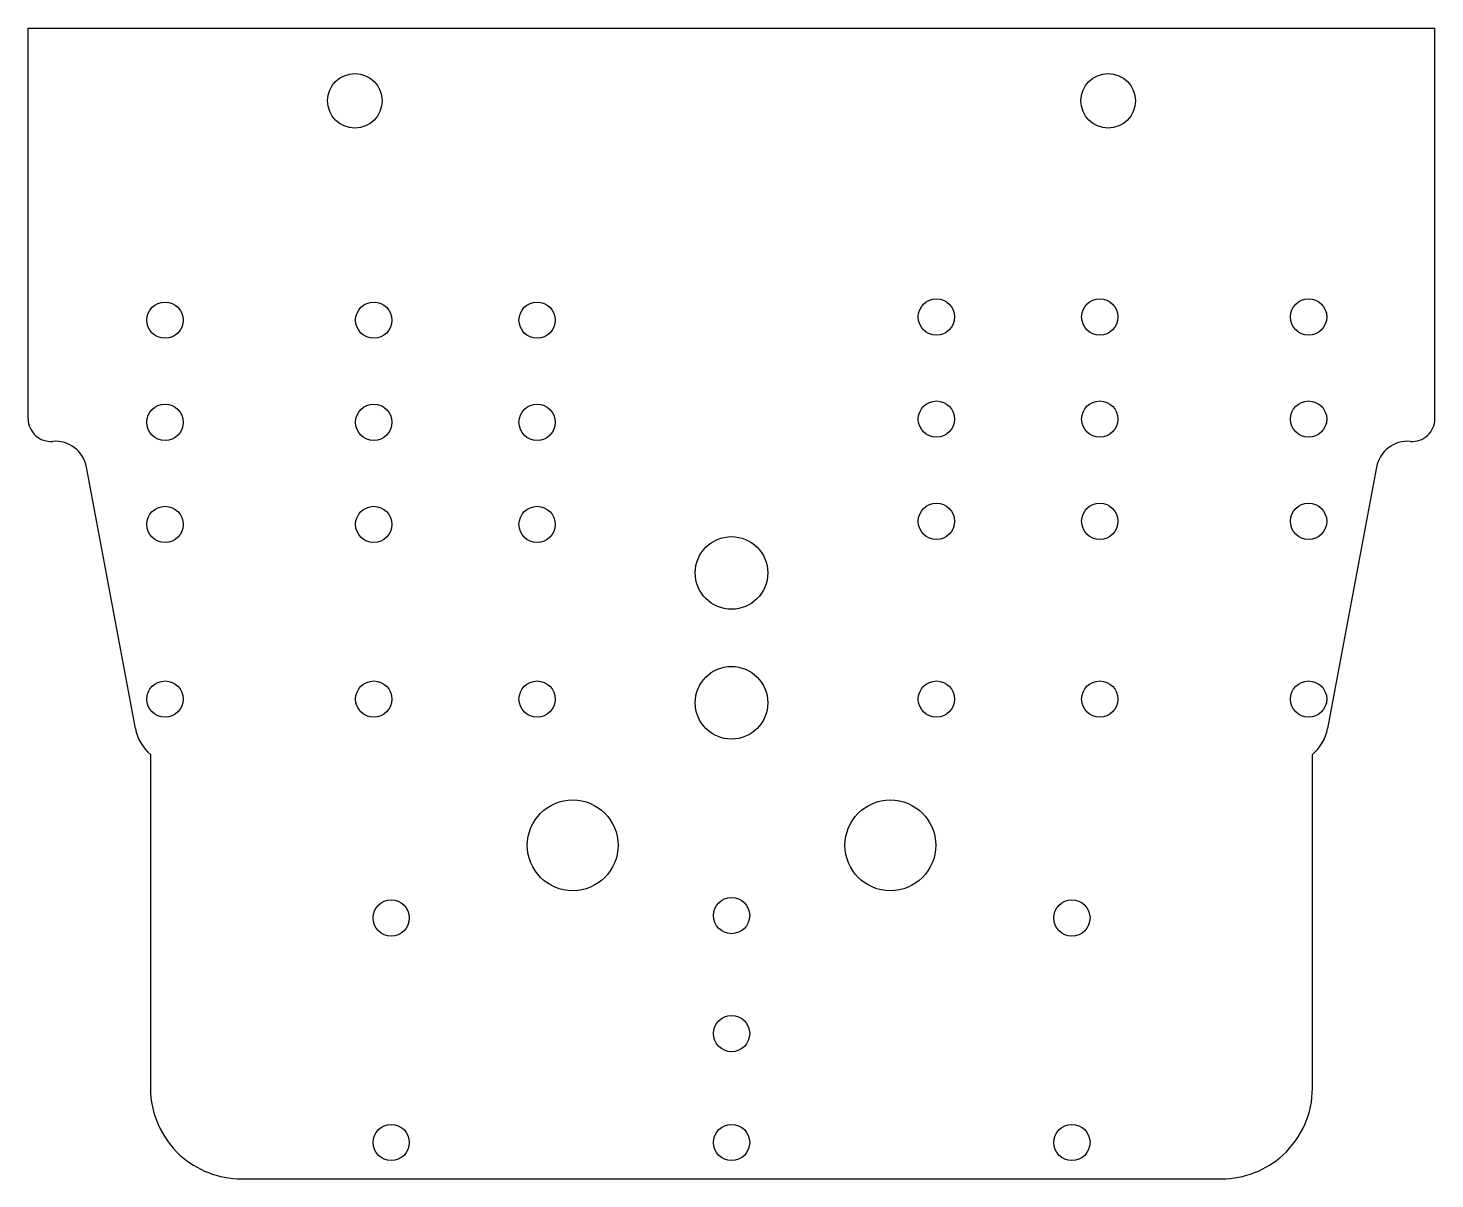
# Model space of a CAD drawing. Header units: millimetres. Extents: x 36 to 191, y 50 to 177.
import ezdxf

# ---------------------------------------------------------------- set-up
doc = ezdxf.new("R2010")
doc.units = ezdxf.units.MM
doc.layers.add('C06391-A', color=7, linetype='Continuous')

msp = doc.modelspace()

# ---------------------------------------------------------------- linework, layer by layer
at = {"layer": 'C06391-A', "color": 7, "linetype": 'Continuous'}
for p, q in [((36.03, 158.7), (36.03, 176.7)), ((36.03, 176.7), (191.03, 176.7)), ((191.03, 158.7), (191.03, 176.7)), ((36.03, 133.68), (36.03, 158.7)), ((36.03, 158.7), (36.03, 158.7)), ((191.03, 133.68), (191.03, 158.7)), ((191.03, 158.7), (191.03, 158.7)), ((47.85, 99.58), (42.46, 128.35)), ((184.6, 128.35), (179.21, 99.58)), ((49.51, 96.7), (49.51, 59.97)), ((177.54, 59.97), (177.54, 96.7)), ((59.51, 49.97), (167.54, 49.97))]:
    msp.add_line(p, q, dxfattribs=at)
for centre, radius in [((72.03, 168.7), 3), ((155.03, 168.7), 3), ((51.11, 144.54), 2), ((74.11, 144.54), 2), ((92.11, 144.54), 2), ((136.11, 144.89), 2), ((154.11, 144.89), 2), ((177.11, 144.89), 2), ((51.11, 133.29), 2), ((74.11, 133.29), 2), ((92.11, 133.29), 2), ((136.11, 133.64), 2), ((154.11, 133.64), 2), ((177.11, 133.64), 2), ((51.11, 122.04), 2), ((74.11, 122.04), 2), ((92.11, 122.04), 2), ((136.11, 122.39), 2), ((154.11, 122.39), 2), ((177.11, 122.39), 2), ((113.53, 116.7), 4), ((113.53, 102.4), 4), ((51.11, 102.8), 2), ((74.11, 102.8), 2), ((92.11, 102.8), 2), ((136.11, 102.8), 2), ((154.11, 102.8), 2), ((177.11, 102.8), 2), ((96.03, 86.7), 5), ((131.03, 86.7), 5), ((76.03, 78.7), 2), ((113.53, 78.97), 2), ((151.03, 78.7), 2), ((113.53, 65.97), 2), ((76.03, 53.97), 2), ((113.53, 53.97), 2), ((151.03, 53.97), 2)]:
    msp.add_circle(centre, radius, dxfattribs=at)
for centre, radius, start, end in [((38.53, 133.68), 2.5, 180, 274.6947), ((188.53, 133.68), 2.5, 265.3053, 0), ((39.02, 127.7), 3.5, 10.6104, 94.6947), ((188.04, 127.7), 3.5, 85.3053, 169.3896), ((52.76, 100.5), 5, 190.6104, 229.4289), ((174.29, 100.5), 5, 310.5711, 349.3896), ((59.51, 59.97), 10, 180, 227.5429), ((167.54, 59.97), 10, 312.4571, 360), ((59.51, 59.97), 10, 227.5429, 270), ((167.54, 59.97), 10, 270, 312.4571)]:
    msp.add_arc(centre, radius, start, end, dxfattribs=at)

doc.saveas('drawing.dxf')
